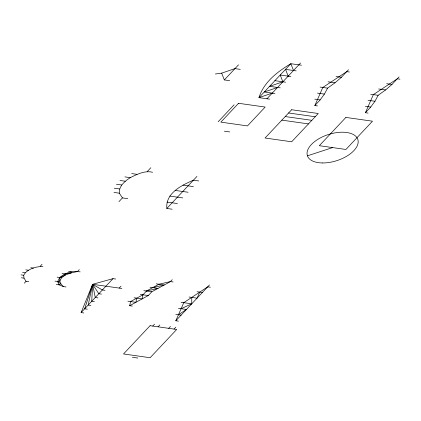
<?xml version="1.0" encoding="UTF-8"?>
<svg xmlns="http://www.w3.org/2000/svg" width="421" height="421" viewBox="0 0 421 421"><rect width="100%" height="100%" fill="white"/><g stroke="black" fill="none" stroke-linecap="round" stroke-linejoin="round"><path stroke-width="0.63" d="M172.147 209.216L166.827 208.458C165.332 193.207 181.646 185.272 193.402 180.188L198.728 180.946M115.659 279.034L112.996 278.66L92.604 284.312L91.736 301.273L94.399 301.652M127.789 198.659L122.469 197.907L119.306 193.186C118.764 186.103 124.911 181.13 130.268 177.651C137.104 174.315 144.824 170.284 152.597 172.273M121.874 288.459L92.604 284.312L88.189 305.046L90.852 305.42M132.336 306.088L129.679 305.714L130.557 301.568L142.966 294.779L146.513 291.011L158.922 284.228L170.447 281.586L173.11 281.965M136.762 298.173L135.883 302.32L127.9 301.189M142.966 294.779L142.088 298.926L134.104 297.794M105.029 290.343L102.366 289.969L92.604 284.312L84.647 308.814L87.31 309.193M83.763 312.961L81.106 312.582L92.604 284.312L98.824 293.737L101.482 294.111M178.467 321.149L175.81 320.77L183.772 302.678L207.7 286.848L210.363 287.222M199.728 292.127L197.07 298.157L189.087 297.026M317.497 105.929L314.834 105.555L322.796 87.463L346.725 71.628L349.388 72.007M368.054 113.091L365.396 112.717L373.359 94.625L397.287 78.79L399.95 79.169M65.997 286.948L63.339 286.575L58.966 284.812L57.661 281.496L59.782 277.528C65.26 272.587 72.944 270.524 80.174 271.871M79.285 269.614L77.511 271.498L71.107 272.966L65.697 274.808L61.555 277.781L59.793 281.086L60.877 283.849L63.339 286.575M314.834 105.555L320.149 99.898L324.402 94.094L327.585 88.142L335.032 82.784L341.41 77.285L348.499 69.744M365.396 112.717L370.712 107.06L374.964 101.256L378.147 95.299L385.594 89.947L391.972 84.447L399.061 76.906M28.744 281.675L26.081 281.296L24.008 278.155L23.713 275.266C26.649 269.108 36.706 266.156 42.921 266.598M24.313 283.18L26.081 281.296M40.258 266.219L42.032 264.335M215.368 73.996L221.672 73.138L224.34 79.922L238.518 64.845M118.927 201.675L122.469 197.907M147.276 171.521L150.818 167.753M218.178 121.764L234.123 104.803M266.935 98.767L300.599 62.961M166.827 208.458L196.949 176.42M81.106 312.582L112.996 278.66M119.217 288.08L120.99 286.196M129.679 305.714L148.292 295.537L151.834 291.764L170.447 281.586L172.221 279.702M152.755 326.07L154.528 324.186M158.08 326.822L159.854 324.938M168.726 328.327L170.494 326.443M175.81 320.77L209.474 284.964M174.047 329.085L175.82 327.201M178.462 314.74L186.44 309.467L178.457 308.335M181.119 308.709L191.755 303.809L191.75 297.4M221.672 73.138L234.971 68.612L240.296 69.365M277.565 87.463L264.267 91.983L274.908 93.494M272.25 93.115L258.952 97.64C263.783 82.132 277.45 71.696 290.843 63.713L301.489 65.218M307.43 155.817L332.616 147.582M152.718 287.622L164.243 284.98L156.259 283.849M146.513 291.011L158.038 288.374L150.055 287.243M55.004 281.123L57.661 281.496L59.793 281.086L59.782 277.528L65.697 274.808L64.75 273.96L62.092 273.582M64.75 273.96L71.107 272.966L71.244 271.75L68.581 271.377M296.173 70.875L285.527 69.365L288.196 76.154M336.09 76.527L341.41 77.285M386.652 83.69L391.972 84.447M290.858 76.527L280.212 75.022L282.88 81.806L269.582 86.331L280.223 87.836M328.112 81.806L335.032 82.784M378.674 88.968L385.594 89.947M274.897 80.674L285.543 82.184M320.134 87.084L327.585 88.142M370.696 94.246L378.147 95.299M224.34 79.922L229.666 80.674M317.481 93.115L324.402 94.094M368.043 100.277L374.964 101.256M314.829 99.145L320.149 99.898M365.386 106.308L370.712 107.06M269.593 99.145L258.952 97.64L290.843 63.713L293.511 70.496M288.585 112.981L315.197 116.749M285.228 116.559L311.835 120.327M281.865 120.132L308.477 123.906M224.393 131.189L229.719 131.941M131.699 173.584L137.025 174.341M124.942 176.899L130.268 177.651M182.977 185.119L193.413 186.598M119.98 180.467L125.3 181.219M175.11 190.413L188.092 192.25M116.438 184.235L121.758 184.993M114.312 188.208L119.632 188.961M169.795 196.065L182.777 197.907M113.98 192.434L119.306 193.186M167.032 202.08L177.462 203.559M30.796 267.724L33.459 268.103M197.065 291.748L202.385 292.5M25.776 269.861L28.439 270.24M22.523 272.25L25.186 272.629M57.119 277.15L61.555 277.781M143.85 290.637L151.834 291.764M21.05 274.887L23.713 275.266M140.309 294.405L148.292 295.537M21.35 277.776L24.008 278.155M56.303 284.433L58.966 284.812L60.877 283.849L57.661 281.496M181.109 302.304L191.755 303.809M97.94 297.884L95.278 297.505L92.604 284.312M175.804 314.366L181.125 315.118M132.452 357.287L137.778 358.039M238.554 103.292L220.836 122.137L247.448 125.911L265.167 107.06L238.554 103.292M291.632 109.744L265.056 138.014L291.664 141.782L318.244 113.512L291.632 109.744M150.097 325.691L123.516 353.961L150.129 357.729L176.709 329.459L150.097 325.691M345.888 117.427L319.307 145.698L345.92 149.471L372.501 121.195L345.888 117.427M322.728 162.959A26.497 13.725 -17.8 0 0 357.987 139.988A26.497 13.725 -17.8 0 0 317.134 139.804A26.497 13.725 -17.8 0 0 322.728 162.959"/></g></svg>
